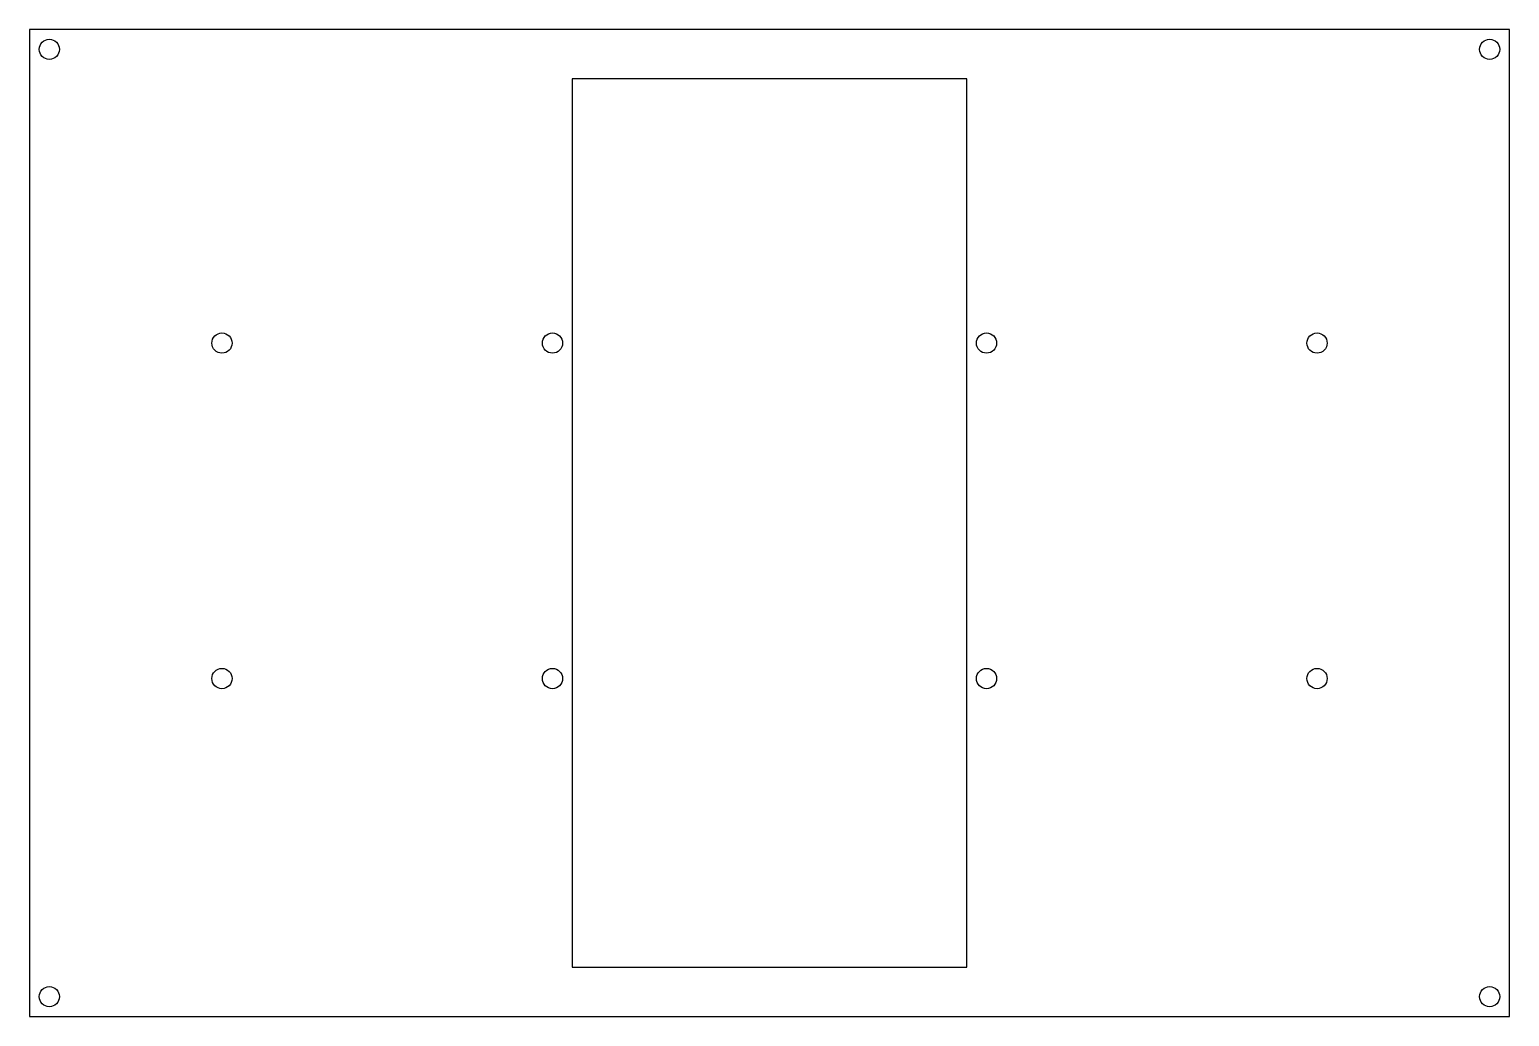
# Model space of a CAD drawing. Header units: millimetres. Extents: x -150 to 150, y -100 to 100.
import ezdxf

# ---------------------------------------------------------------- set-up
doc = ezdxf.new("R2010")
doc.units = ezdxf.units.MM

msp = doc.modelspace()

# ---------------------------------------------------------------- linework, layer by layer
at = {"color": 7, "linetype": 'Continuous', "lineweight": 25}
for p, q in [((150, 100), (-150, 100)), ((-150, 100), (-150, -100)), ((150, -100), (150, 100)), ((40, 90), (-40, 90)), ((-40, 90), (-40, -90)), ((40, -90), (40, 90)), ((-40, -90), (40, -90)), ((-150, -100), (150, -100))]:
    msp.add_line(p, q, dxfattribs=at)
for centre in [(-146, 96), (146, 96), (-111, 36.47), (-44, 36.47), (44, 36.47), (111, 36.47), (-111, -31.53), (-44, -31.53), (44, -31.53), (111, -31.53), (-146, -96), (146, -96)]:
    msp.add_circle(centre, 2.05, dxfattribs=at)

doc.saveas('drawing.dxf')
